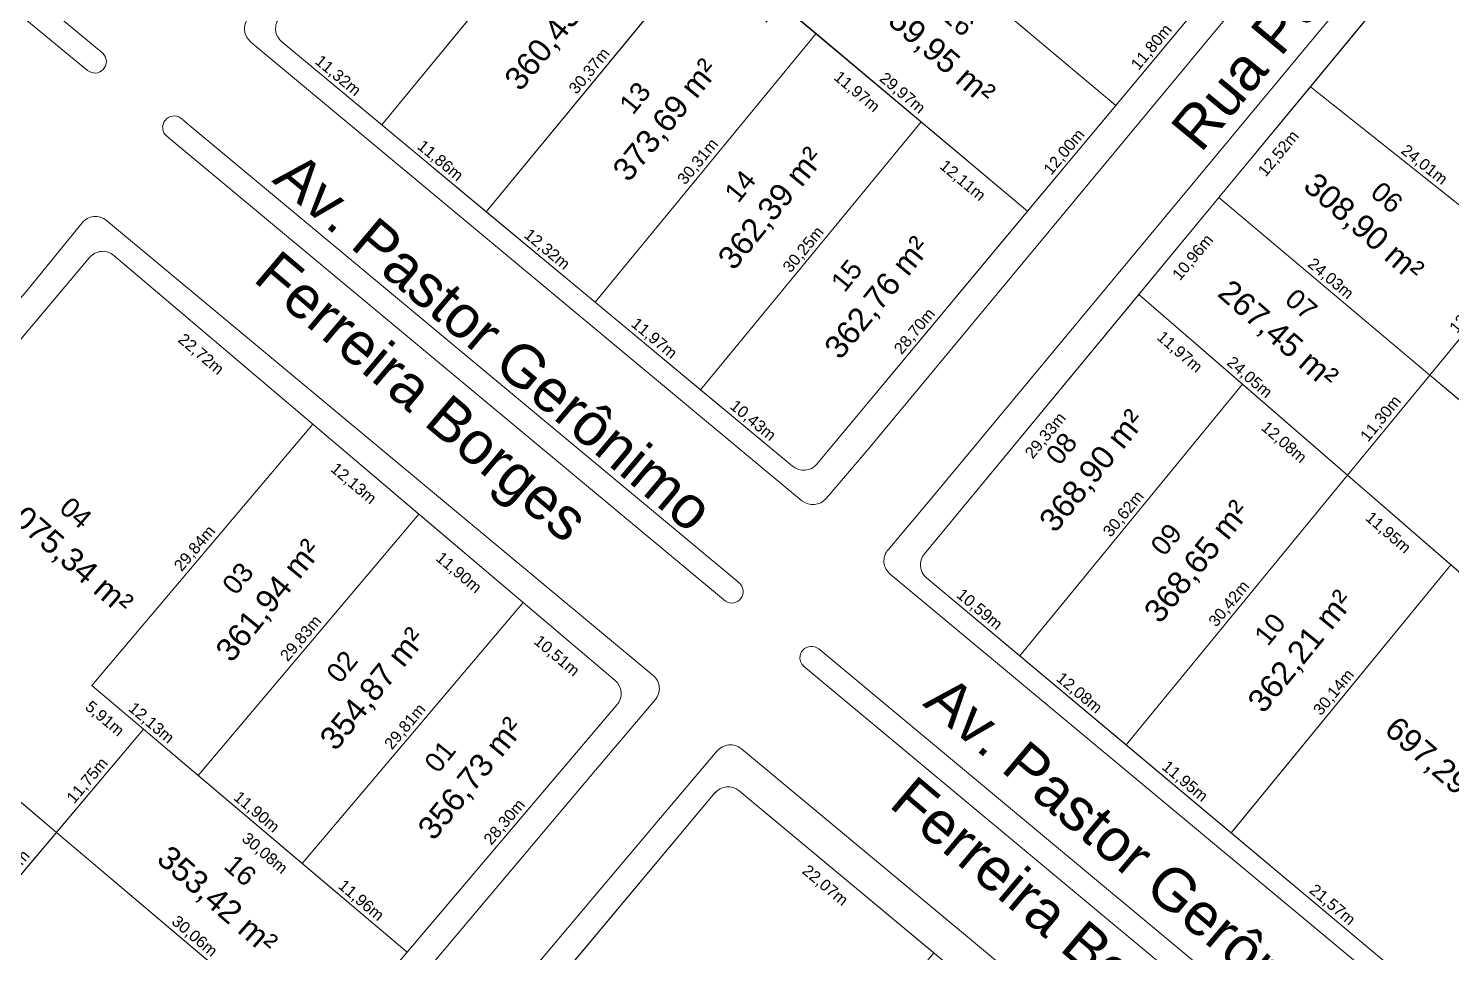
# Model space of a CAD drawing. Header units: metres. Extents: x 3808 to 8215, y 2374 to 6187.
# Drawn here: x 5302.7 to 5426.7, y 3290.5 to 3371 of the extents above; entities that cross this region are included whole.
import ezdxf

# ---------------------------------------------------------------- set-up
doc = ezdxf.new("R2010")
doc.units = ezdxf.units.M
for name, color, linetype in [('Areas Lotes', 1, 'Continuous'), ('Calçada', 8, 'Continuous'), ('COTAS', 7, 'Continuous'), ('Lote', 7, 'Continuous'), ('Nome das Ruas', 7, 'Continuous'), ('Nº Lote', 7, 'Continuous'), ('quadras', 7, 'Continuous')]:
    doc.layers.add(name, color=color, linetype=linetype)
doc.styles.add('Arial', font='arial.ttf')
doc.dimstyles.new('Copy(2) of ISO-25', dxfattribs={"dimtxt": 1, "dimasz": 2.5, "dimexe": 1.25, "dimexo": 0.625, "dimgap": 0.2, "dimtad": 1, "dimtoh": 1, "dimlfac": 1, "dimzin": 1, "dimtxsty": 'Arial', "dimblk": 'NONE', "dimcen": 0, "dimse1": 1, "dimse2": 1, "dimsd1": 1, "dimsd2": 1, "dimclrt": 256, "dimaunit": 1, "dimadec": 3, "dimazin": 0, "dimtfac": 1, "dimtmove": 0, "dimatfit": 3, "dimldrblk": 'NONE', "dimfxl": 1, "dimtolj": 1, "dimtzin": 0, "dimarcsym": 0})

# ---------------------------------------------------------------- blocks, each defined once
blk = doc.blocks.new('*D9013')
at = {"layer": 'Defpoints', "color": 0, "linetype": 'Continuous', "transparency": 16777216}
for p in [(5380.96, 3323.15), (5389.09, 3316.35), (5389.09, 3316.35)]:
    blk.add_point(p, dxfattribs=at)
at = {"layer": 'COTAS', "linetype": 'Continuous', "lineweight": 5, "transparency": 16777216, "insert": (5385.54, 3320.36), "char_height": 1, "attachment_point": 5, "rotation": 320.0508, "style": 'Arial'}
blk.add_mtext('\\A1;10,59m', dxfattribs=at)
blk = doc.blocks.new('_None')
blk = doc.blocks.new('*D9014')
at = {"layer": 'Defpoints', "color": 0, "linetype": 'Continuous', "transparency": 16777216}
for p in [(5389.09, 3316.35), (5398.35, 3308.59), (5398.35, 3308.59)]:
    blk.add_point(p, dxfattribs=at)
at = {"layer": 'COTAS', "linetype": 'Continuous', "lineweight": 5, "transparency": 16777216, "insert": (5394.23, 3313.08), "char_height": 1, "attachment_point": 5, "rotation": 320.0508, "style": 'Arial'}
blk.add_mtext('\\A1;12,08m', dxfattribs=at)
blk = doc.blocks.new('*D9015')
at = {"layer": 'Defpoints', "color": 0, "linetype": 'Continuous', "transparency": 16777216}
for p in [(5398.35, 3308.59), (5407.51, 3300.92), (5407.55, 3300.98)]:
    blk.add_point(p, dxfattribs=at)
at = {"layer": 'COTAS', "linetype": 'Continuous', "lineweight": 5, "transparency": 16777216, "insert": (5403.44, 3305.37), "char_height": 1, "attachment_point": 5, "rotation": 320.0508, "style": 'Arial'}
blk.add_mtext('\\A1;11,95m', dxfattribs=at)
blk = doc.blocks.new('*D9016')
at = {"layer": 'Defpoints', "color": 0, "linetype": 'Continuous', "transparency": 16777216}
for p in [(5407.55, 3300.98), (5424.04, 3287.07), (5424.04, 3287.07)]:
    blk.add_point(p, dxfattribs=at)
at = {"layer": 'COTAS', "linetype": 'Continuous', "lineweight": 5, "transparency": 16777216, "insert": (5416.29, 3294.61), "char_height": 1, "attachment_point": 5, "rotation": 320.0508, "style": 'Arial'}
blk.add_mtext('\\A1;21,57m', dxfattribs=at)
blk = doc.blocks.new('*D9017')
at = {"layer": 'Defpoints', "color": 0, "linetype": 'Continuous', "transparency": 16777216}
for p in [(5444.36, 3308.94), (5444.36, 3308.94), (5426.15, 3287.25)]:
    blk.add_point(p, dxfattribs=at)
at = {"layer": 'COTAS', "linetype": 'Continuous', "lineweight": 5, "transparency": 16777216, "insert": (5434.65, 3298.61), "char_height": 1, "attachment_point": 5, "rotation": 49.9873, "style": 'Arial'}
blk.add_mtext('\\A1;28,32m', dxfattribs=at)
blk = doc.blocks.new('*D9023')
at = {"layer": 'Defpoints', "color": 0, "linetype": 'Continuous', "transparency": 16777216}
for p in [(5399.45, 3347.87), (5401.33, 3346.31), (5380.77, 3325.25)]:
    blk.add_point(p, dxfattribs=at)
at = {"layer": 'COTAS', "linetype": 'Continuous', "lineweight": 5, "transparency": 16777216, "insert": (5391.38, 3335.52), "char_height": 1, "attachment_point": 5, "rotation": 50.4376, "style": 'Arial'}
blk.add_mtext('\\A1;29,33m', dxfattribs=at)
blk = doc.blocks.new('*D9024')
at = {"layer": 'Defpoints', "color": 0, "linetype": 'Continuous', "transparency": 16777216}
for p in [(5406.43, 3356.31), (5408.31, 3354.76), (5399.45, 3347.87)]:
    blk.add_point(p, dxfattribs=at)
at = {"layer": 'COTAS', "linetype": 'Continuous', "lineweight": 5, "transparency": 16777216, "insert": (5404.21, 3351.05), "char_height": 1, "attachment_point": 5, "rotation": 50.4376, "style": 'Arial'}
blk.add_mtext('\\A1;10,96m', dxfattribs=at)
blk = doc.blocks.new('*D9025')
at = {"layer": 'Defpoints', "color": 0, "linetype": 'Continuous', "transparency": 16777216}
for p in [(5414.41, 3365.97), (5416.29, 3364.41), (5406.43, 3356.31)]:
    blk.add_point(p, dxfattribs=at)
at = {"layer": 'COTAS', "linetype": 'Continuous', "lineweight": 5, "transparency": 16777216, "insert": (5411.68, 3360.1), "char_height": 1, "attachment_point": 5, "rotation": 50.4376, "style": 'Arial'}
blk.add_mtext('\\A1;12,52m', dxfattribs=at)
blk = doc.blocks.new('*D9026')
at = {"layer": 'Defpoints', "color": 0, "linetype": 'Continuous', "transparency": 16777216}
for p in [(5437.37, 3393.76), (5439.25, 3392.21), (5414.41, 3365.97)]:
    blk.add_point(p, dxfattribs=at)
at = {"layer": 'COTAS', "linetype": 'Continuous', "lineweight": 5, "transparency": 16777216, "insert": (5427.15, 3378.82), "char_height": 1, "attachment_point": 5, "rotation": 50.4376, "style": 'Arial'}
blk.add_mtext('\\A1;36,05m', dxfattribs=at)
blk = doc.blocks.new('*D9032')
at = {"layer": 'Defpoints', "color": 0, "linetype": 'Continuous', "transparency": 16777216}
for p in [(5408.5, 3340.03), (5408.5, 3340.03), (5389.09, 3316.35)]:
    blk.add_point(p, dxfattribs=at)
at = {"layer": 'COTAS', "linetype": 'Continuous', "lineweight": 5, "transparency": 16777216, "insert": (5398.17, 3328.69), "char_height": 1, "attachment_point": 5, "rotation": 50.6585, "style": 'Arial'}
blk.add_mtext('\\A1;30,62m', dxfattribs=at)
blk = doc.blocks.new('*D9033')
at = {"layer": 'Defpoints', "color": 0, "linetype": 'Continuous', "transparency": 16777216}
for p in [(5417.63, 3332.11), (5417.63, 3332.11), (5398.35, 3308.59)]:
    blk.add_point(p, dxfattribs=at)
at = {"layer": 'COTAS', "linetype": 'Continuous', "lineweight": 5, "transparency": 16777216, "insert": (5407.37, 3320.86), "char_height": 1, "attachment_point": 5, "rotation": 50.6585, "style": 'Arial'}
blk.add_mtext('\\A1;30,42m', dxfattribs=at)
blk = doc.blocks.new('*D9034')
at = {"layer": 'Defpoints', "color": 0, "linetype": 'Continuous', "transparency": 16777216}
for p in [(5424.79, 3340.85), (5424.79, 3340.85), (5417.63, 3332.11)]:
    blk.add_point(p, dxfattribs=at)
at = {"layer": 'COTAS', "linetype": 'Continuous', "lineweight": 5, "transparency": 16777216, "insert": (5420.59, 3336.99), "char_height": 1, "attachment_point": 5, "rotation": 50.6585, "style": 'Arial'}
blk.add_mtext('\\A1;11,30m', dxfattribs=at)
blk = doc.blocks.new('*D9035')
at = {"layer": 'Defpoints', "color": 0, "linetype": 'Continuous', "transparency": 16777216}
for p in [(5433.16, 3351.06), (5433.2, 3351.03), (5424.79, 3340.85)]:
    blk.add_point(p, dxfattribs=at)
at = {"layer": 'COTAS', "linetype": 'Continuous', "lineweight": 5, "transparency": 16777216, "insert": (5428.36, 3346.46), "char_height": 1, "attachment_point": 5, "rotation": 50.6585, "style": 'Arial'}
blk.add_mtext('\\A1;13,20m', dxfattribs=at)
blk = doc.blocks.new('*D9038')
at = {"layer": 'Defpoints', "color": 0, "linetype": 'Continuous', "transparency": 16777216}
for p in [(5426.66, 3324.29), (5426.66, 3324.29), (5407.55, 3300.98)]:
    blk.add_point(p, dxfattribs=at)
at = {"layer": 'COTAS', "linetype": 'Continuous', "lineweight": 5, "transparency": 16777216, "insert": (5416.49, 3313.14), "char_height": 1, "attachment_point": 5, "rotation": 50.6585, "style": 'Arial'}
blk.add_mtext('\\A1;30,14m', dxfattribs=at)
blk = doc.blocks.new('*D9039')
at = {"layer": 'Defpoints', "color": 0, "linetype": 'Continuous', "transparency": 16777216}
for p in [(5399.45, 3347.87), (5408.5, 3340.03), (5406.98, 3338.28)]:
    blk.add_point(p, dxfattribs=at)
at = {"layer": 'COTAS', "linetype": 'Continuous', "lineweight": 5, "transparency": 16777216, "insert": (5402.98, 3342.8), "char_height": 1, "attachment_point": 5, "rotation": 319.086, "style": 'Arial'}
blk.add_mtext('\\A1;11,97m', dxfattribs=at)
blk = doc.blocks.new('*D9040')
at = {"layer": 'Defpoints', "color": 0, "linetype": 'Continuous', "transparency": 16777216}
for p in [(5408.5, 3340.03), (5417.63, 3332.11), (5416.11, 3330.36)]:
    blk.add_point(p, dxfattribs=at)
at = {"layer": 'COTAS', "linetype": 'Continuous', "lineweight": 5, "transparency": 16777216, "insert": (5412.07, 3334.92), "char_height": 1, "attachment_point": 5, "rotation": 319.086, "style": 'Arial'}
blk.add_mtext('\\A1;12,08m', dxfattribs=at)
blk = doc.blocks.new('*D9041')
at = {"layer": 'Defpoints', "color": 0, "linetype": 'Continuous', "transparency": 16777216}
for p in [(5417.63, 3332.11), (5426.66, 3324.29), (5425.14, 3322.53)]:
    blk.add_point(p, dxfattribs=at)
at = {"layer": 'COTAS', "linetype": 'Continuous', "lineweight": 5, "transparency": 16777216, "insert": (5421.15, 3327.05), "char_height": 1, "attachment_point": 5, "rotation": 319.086, "style": 'Arial'}
blk.add_mtext('\\A1;11,95m', dxfattribs=at)
blk = doc.blocks.new('*D9042')
at = {"layer": 'Defpoints', "color": 0, "linetype": 'Continuous', "transparency": 16777216}
for p in [(5426.66, 3324.29), (5444.36, 3308.94), (5442.85, 3307.19)]:
    blk.add_point(p, dxfattribs=at)
at = {"layer": 'COTAS', "linetype": 'Continuous', "lineweight": 5, "transparency": 16777216, "insert": (5434.52, 3315.47), "char_height": 1, "attachment_point": 5, "rotation": 319.086, "style": 'Arial'}
blk.add_mtext('\\A1;23,43m', dxfattribs=at)
blk = doc.blocks.new('*D9043')
at = {"layer": 'Defpoints', "color": 0, "linetype": 'Continuous', "transparency": 16777216}
for p in [(5399.45, 3347.87), (5417.63, 3332.11), (5417.63, 3332.11)]:
    blk.add_point(p, dxfattribs=at)
at = {"layer": 'COTAS', "linetype": 'Continuous', "lineweight": 5, "transparency": 16777216, "insert": (5409.07, 3340.59), "char_height": 1, "attachment_point": 5, "rotation": 319.086, "style": 'Arial'}
blk.add_mtext('\\A1;24,05m', dxfattribs=at)
blk = doc.blocks.new('*D9044')
at = {"layer": 'Defpoints', "color": 0, "linetype": 'Continuous', "transparency": 16777216}
for p in [(5417.63, 3332.11), (5444.36, 3308.94), (5444.36, 3308.94)]:
    blk.add_point(p, dxfattribs=at)
at = {"layer": 'COTAS', "linetype": 'Continuous', "lineweight": 5, "transparency": 16777216, "insert": (5431.52, 3321.13), "char_height": 1, "attachment_point": 5, "rotation": 319.086, "style": 'Arial'}
blk.add_mtext('\\A1;35,38m', dxfattribs=at)
blk = doc.blocks.new('*D9045')
at = {"layer": 'Defpoints', "color": 0, "linetype": 'Continuous', "transparency": 16777216}
for p in [(5406.43, 3356.31), (5424.81, 3340.83), (5424.81, 3340.83)]:
    blk.add_point(p, dxfattribs=at)
at = {"layer": 'COTAS', "linetype": 'Continuous', "lineweight": 5, "transparency": 16777216, "insert": (5416.14, 3349.19), "char_height": 1, "attachment_point": 5, "rotation": 319.8938, "style": 'Arial'}
blk.add_mtext('\\A1;24,03m', dxfattribs=at)
blk = doc.blocks.new('*D9046')
at = {"layer": 'Defpoints', "color": 0, "linetype": 'Continuous', "transparency": 16777216}
for p in [(5424.81, 3340.83), (5451.95, 3317.98), (5451.95, 3317.98)]:
    blk.add_point(p, dxfattribs=at)
at = {"layer": 'COTAS', "linetype": 'Continuous', "lineweight": 5, "transparency": 16777216, "insert": (5438.89, 3330.02), "char_height": 1, "attachment_point": 5, "rotation": 319.8938, "style": 'Arial'}
blk.add_mtext('\\A1;35,48m', dxfattribs=at)
blk = doc.blocks.new('*D9047')
at = {"layer": 'Defpoints', "color": 0, "linetype": 'Continuous', "transparency": 16777216}
for p in [(5414.41, 3365.97), (5433.2, 3351.03), (5433.2, 3351.03)]:
    blk.add_point(p, dxfattribs=at)
at = {"layer": 'COTAS', "linetype": 'Continuous', "lineweight": 5, "transparency": 16777216, "insert": (5424.3, 3359.12), "char_height": 1, "attachment_point": 5, "rotation": 321.5216, "style": 'Arial'}
blk.add_mtext('\\A1;24,01m', dxfattribs=at)
blk = doc.blocks.new('*D1319')
at = {"layer": 'Defpoints', "color": 0, "linetype": 'Continuous', "transparency": 16777216}
for p in [(5324.78, 3369.88), (5333.48, 3362.65), (5333.48, 3362.65)]:
    blk.add_point(p, dxfattribs=at)
at = {"layer": 'COTAS', "linetype": 'Continuous', "lineweight": 5, "transparency": 16777216, "insert": (5329.64, 3366.88), "char_height": 1, "attachment_point": 5, "rotation": 320.2629, "style": 'Arial'}
blk.add_mtext('\\A1;11,32m', dxfattribs=at)
blk = doc.blocks.new('*D1320')
at = {"layer": 'Defpoints', "color": 0, "linetype": 'Continuous', "transparency": 16777216}
for p in [(5333.48, 3362.65), (5342.6, 3355.07), (5342.6, 3355.07)]:
    blk.add_point(p, dxfattribs=at)
at = {"layer": 'COTAS', "linetype": 'Continuous', "lineweight": 5, "transparency": 16777216, "insert": (5338.55, 3359.47), "char_height": 1, "attachment_point": 5, "rotation": 320.2629, "style": 'Arial'}
blk.add_mtext('\\A1;11,86m', dxfattribs=at)
blk = doc.blocks.new('*D1321')
at = {"layer": 'Defpoints', "color": 0, "linetype": 'Continuous', "transparency": 16777216}
for p in [(5342.6, 3355.07), (5352.07, 3347.19), (5352.07, 3347.19)]:
    blk.add_point(p, dxfattribs=at)
at = {"layer": 'COTAS', "linetype": 'Continuous', "lineweight": 5, "transparency": 16777216, "insert": (5347.85, 3351.74), "char_height": 1, "attachment_point": 5, "rotation": 320.2629, "style": 'Arial'}
blk.add_mtext('\\A1;12,32m', dxfattribs=at)
blk = doc.blocks.new('*D1322')
at = {"layer": 'Defpoints', "color": 0, "linetype": 'Continuous', "transparency": 16777216}
for p in [(5352.07, 3347.19), (5361.28, 3339.54), (5361.28, 3339.54)]:
    blk.add_point(p, dxfattribs=at)
at = {"layer": 'COTAS', "linetype": 'Continuous', "lineweight": 5, "transparency": 16777216, "insert": (5357.19, 3343.98), "char_height": 1, "attachment_point": 5, "rotation": 320.2629, "style": 'Arial'}
blk.add_mtext('\\A1;11,97m', dxfattribs=at)
blk = doc.blocks.new('*D1323')
at = {"layer": 'Defpoints', "color": 0, "linetype": 'Continuous', "transparency": 16777216}
for p in [(5361.28, 3339.54), (5369.3, 3332.87), (5369.3, 3332.87)]:
    blk.add_point(p, dxfattribs=at)
at = {"layer": 'COTAS', "linetype": 'Continuous', "lineweight": 5, "transparency": 16777216, "insert": (5365.8, 3336.82), "char_height": 1, "attachment_point": 5, "rotation": 320.2629, "style": 'Arial'}
blk.add_mtext('\\A1;10,43m', dxfattribs=at)
blk = doc.blocks.new('*D1324')
at = {"layer": 'Defpoints', "color": 0, "linetype": 'Continuous', "transparency": 16777216}
for p in [(5389.77, 3355.12), (5389.77, 3355.12), (5371.41, 3333.07)]:
    blk.add_point(p, dxfattribs=at)
at = {"layer": 'COTAS', "linetype": 'Continuous', "lineweight": 5, "transparency": 16777216, "insert": (5379.97, 3344.61), "char_height": 1, "attachment_point": 5, "rotation": 50.2062, "style": 'Arial'}
blk.add_mtext('\\A1;28,70m', dxfattribs=at)
blk = doc.blocks.new('*D1325')
at = {"layer": 'Defpoints', "color": 0, "linetype": 'Continuous', "transparency": 16777216}
for p in [(5397.45, 3364.34), (5397.45, 3364.34), (5389.77, 3355.12)]:
    blk.add_point(p, dxfattribs=at)
at = {"layer": 'COTAS', "linetype": 'Continuous', "lineweight": 5, "transparency": 16777216, "insert": (5393, 3360.24), "char_height": 1, "attachment_point": 5, "rotation": 50.2062, "style": 'Arial'}
blk.add_mtext('\\A1;12,00m', dxfattribs=at)
blk = doc.blocks.new('*D1326')
at = {"layer": 'Defpoints', "color": 0, "linetype": 'Continuous', "transparency": 16777216}
for p in [(5405, 3373.4), (5405, 3373.4), (5397.45, 3364.34)]:
    blk.add_point(p, dxfattribs=at)
at = {"layer": 'COTAS', "linetype": 'Continuous', "lineweight": 5, "transparency": 16777216, "insert": (5400.61, 3369.38), "char_height": 1, "attachment_point": 5, "rotation": 50.2062, "style": 'Arial'}
blk.add_mtext('\\A1;11,80m', dxfattribs=at)
blk = doc.blocks.new('*D1340')
at = {"layer": 'Defpoints', "color": 0, "linetype": 'Continuous', "transparency": 16777216}
for p in [(5361.9, 3378.52), (5371.33, 3370.6), (5369.75, 3368.71)]:
    blk.add_point(p, dxfattribs=at)
at = {"layer": 'COTAS', "linetype": 'Continuous', "lineweight": 5, "transparency": 16777216, "insert": (5365.55, 3373.28), "char_height": 1, "attachment_point": 5, "rotation": 319.9883, "style": 'Arial'}
blk.add_mtext('\\A1;12,32m', dxfattribs=at)
blk = doc.blocks.new('*D1341')
at = {"layer": 'Defpoints', "color": 0, "linetype": 'Continuous', "transparency": 16777216}
for p in [(5371.33, 3370.6), (5380.5, 3362.9), (5378.92, 3361.02)]:
    blk.add_point(p, dxfattribs=at)
at = {"layer": 'COTAS', "linetype": 'Continuous', "lineweight": 5, "transparency": 16777216, "insert": (5374.85, 3365.48), "char_height": 1, "attachment_point": 5, "rotation": 319.9883, "style": 'Arial'}
blk.add_mtext('\\A1;11,97m', dxfattribs=at)
blk = doc.blocks.new('*D1342')
at = {"layer": 'Defpoints', "color": 0, "linetype": 'Continuous', "transparency": 16777216}
for p in [(5380.5, 3362.9), (5389.77, 3355.12), (5388.19, 3353.23)]:
    blk.add_point(p, dxfattribs=at)
at = {"layer": 'COTAS', "linetype": 'Continuous', "lineweight": 5, "transparency": 16777216, "insert": (5384.07, 3357.74), "char_height": 1, "attachment_point": 5, "rotation": 319.9883, "style": 'Arial'}
blk.add_mtext('\\A1;12,11m', dxfattribs=at)
blk = doc.blocks.new('*D1343')
at = {"layer": 'Defpoints', "color": 0, "linetype": 'Continuous', "transparency": 16777216}
for p in [(5352.82, 3386.14), (5352.82, 3386.14), (5333.48, 3362.65)]:
    blk.add_point(p, dxfattribs=at)
at = {"layer": 'COTAS', "linetype": 'Continuous', "lineweight": 5, "transparency": 16777216, "insert": (5342.53, 3374.9), "char_height": 1, "attachment_point": 5, "rotation": 50.5521, "style": 'Arial'}
blk.add_mtext('\\A1;30,43m', dxfattribs=at)
blk = doc.blocks.new('*D1344')
at = {"layer": 'Defpoints', "color": 0, "linetype": 'Continuous', "transparency": 16777216}
for p in [(5361.9, 3378.52), (5361.9, 3378.52), (5342.6, 3355.07)]:
    blk.add_point(p, dxfattribs=at)
at = {"layer": 'COTAS', "linetype": 'Continuous', "lineweight": 5, "transparency": 16777216, "insert": (5351.63, 3367.3), "char_height": 1, "attachment_point": 5, "rotation": 50.5521, "style": 'Arial'}
blk.add_mtext('\\A1;30,37m', dxfattribs=at)
blk = doc.blocks.new('*D1345')
at = {"layer": 'Defpoints', "color": 0, "linetype": 'Continuous', "transparency": 16777216}
for p in [(5371.33, 3370.6), (5371.33, 3370.6), (5352.07, 3347.19)]:
    blk.add_point(p, dxfattribs=at)
at = {"layer": 'COTAS', "linetype": 'Continuous', "lineweight": 5, "transparency": 16777216, "insert": (5361.08, 3359.4), "char_height": 1, "attachment_point": 5, "rotation": 50.5521, "style": 'Arial'}
blk.add_mtext('\\A1;30,31m', dxfattribs=at)
blk = doc.blocks.new('*D1346')
at = {"layer": 'Defpoints', "color": 0, "linetype": 'Continuous', "transparency": 16777216}
for p in [(5380.5, 3362.9), (5380.5, 3362.9), (5361.28, 3339.54)]:
    blk.add_point(p, dxfattribs=at)
at = {"layer": 'COTAS', "linetype": 'Continuous', "lineweight": 5, "transparency": 16777216, "insert": (5370.27, 3351.73), "char_height": 1, "attachment_point": 5, "rotation": 50.5521, "style": 'Arial'}
blk.add_mtext('\\A1;30,25m', dxfattribs=at)
blk = doc.blocks.new('*D1363')
at = {"layer": 'Defpoints', "color": 0, "linetype": 'Continuous', "transparency": 16777216}
for p in [(5366.84, 3374.41), (5389.77, 3355.12), (5389.77, 3355.12)]:
    blk.add_point(p, dxfattribs=at)
at = {"layer": 'COTAS', "linetype": 'Continuous', "lineweight": 5, "transparency": 16777216, "insert": (5378.82, 3365.37), "char_height": 1, "attachment_point": 5, "rotation": 319.9333, "style": 'Arial'}
blk.add_mtext('\\A1;29,97m', dxfattribs=at)
blk = doc.blocks.new('*D1365')
at = {"layer": 'Defpoints', "color": 0, "linetype": 'Continuous', "transparency": 16777216}
for p in [(5374.45, 3383.65), (5397.45, 3364.34), (5397.45, 3364.34)]:
    blk.add_point(p, dxfattribs=at)
at = {"layer": 'COTAS', "linetype": 'Continuous', "lineweight": 5, "transparency": 16777216, "insert": (5386.46, 3374.61), "char_height": 1, "attachment_point": 5, "rotation": 319.9883, "style": 'Arial'}
blk.add_mtext('\\A1;30,04m', dxfattribs=at)
blk = doc.blocks.new('*D1653')
at = {"layer": 'Defpoints', "color": 0, "linetype": 'Continuous', "transparency": 16777216}
for p in [(5362.52, 3304.4), (5364.48, 3302.76), (5336.2, 3272.94)]:
    blk.add_point(p, dxfattribs=at)
at = {"layer": 'COTAS', "linetype": 'Continuous', "lineweight": 5, "transparency": 16777216, "insert": (5350.7, 3287.55), "char_height": 1, "attachment_point": 5, "rotation": 50.0764, "style": 'Arial'}
blk.add_mtext('\\A1;41,02m', dxfattribs=at)
blk = doc.blocks.new('*D1654')
at = {"layer": 'Defpoints', "color": 0, "linetype": 'Continuous', "transparency": 16777216}
for p in [(5364.63, 3304.59), (5381.6, 3290.46), (5380.06, 3288.62)]:
    blk.add_point(p, dxfattribs=at)
at = {"layer": 'COTAS', "linetype": 'Continuous', "lineweight": 5, "transparency": 16777216, "insert": (5372.09, 3296.3), "char_height": 1, "attachment_point": 5, "rotation": 320.2155, "style": 'Arial'}
blk.add_mtext('\\A1;22,07m', dxfattribs=at)
blk = doc.blocks.new('*D1701')
at = {"layer": 'Defpoints', "color": 0, "linetype": 'Continuous', "transparency": 16777216}
for p in [(5335.69, 3290.52), (5335.69, 3290.52), (5328.09, 3281.55)]:
    blk.add_point(p, dxfattribs=at)
at = {"layer": 'COTAS', "linetype": 'Continuous', "lineweight": 5, "transparency": 16777216, "insert": (5331.28, 3286.55), "char_height": 1, "attachment_point": 5, "rotation": 49.7044, "style": 'Arial'}
blk.add_mtext('\\A1;11,75m', dxfattribs=at)
blk = doc.blocks.new('*D1702')
at = {"layer": 'Defpoints', "color": 0, "linetype": 'Continuous', "transparency": 16777216}
for p in [(5354, 3312.1), (5354, 3312.1), (5335.69, 3290.52)]:
    blk.add_point(p, dxfattribs=at)
at = {"layer": 'COTAS', "linetype": 'Continuous', "lineweight": 5, "transparency": 16777216, "insert": (5344.23, 3301.83), "char_height": 1, "attachment_point": 5, "rotation": 49.7044, "style": 'Arial'}
blk.add_mtext('\\A1;28,30m', dxfattribs=at)
blk = doc.blocks.new('*D1708')
at = {"layer": 'Defpoints', "color": 0, "linetype": 'Continuous', "transparency": 16777216}
for p in [(5308.03, 3351.08), (5309.99, 3349.44), (5282.2, 3320.38)]:
    blk.add_point(p, dxfattribs=at)
at = {"layer": 'COTAS', "linetype": 'Continuous', "lineweight": 5, "transparency": 16777216, "insert": (5296.46, 3334.6), "char_height": 1, "attachment_point": 5, "rotation": 49.9214, "style": 'Arial'}
blk.add_mtext('\\A1;40,12m', dxfattribs=at)
blk = doc.blocks.new('*D1709')
at = {"layer": 'Defpoints', "color": 0, "linetype": 'Continuous', "transparency": 16777216}
for p in [(5310.15, 3351.26), (5327.48, 3336.56), (5325.85, 3334.64)]:
    blk.add_point(p, dxfattribs=at)
at = {"layer": 'COTAS', "linetype": 'Continuous', "lineweight": 5, "transparency": 16777216, "insert": (5317.7, 3342.6), "char_height": 1, "attachment_point": 5, "rotation": 319.6957, "style": 'Arial'}
blk.add_mtext('\\A1;22,72m', dxfattribs=at)
blk = doc.blocks.new('*D1710')
at = {"layer": 'Defpoints', "color": 0, "linetype": 'Continuous', "transparency": 16777216}
for p in [(5327.48, 3336.56), (5336.73, 3328.72), (5335.1, 3326.79)]:
    blk.add_point(p, dxfattribs=at)
at = {"layer": 'COTAS', "linetype": 'Continuous', "lineweight": 5, "transparency": 16777216, "insert": (5330.99, 3331.33), "char_height": 1, "attachment_point": 5, "rotation": 319.6957, "style": 'Arial'}
blk.add_mtext('\\A1;12,13m', dxfattribs=at)
blk = doc.blocks.new('*D1711')
at = {"layer": 'Defpoints', "color": 0, "linetype": 'Continuous', "transparency": 16777216}
for p in [(5336.73, 3328.72), (5345.81, 3321.02), (5344.17, 3319.1)]:
    blk.add_point(p, dxfattribs=at)
at = {"layer": 'COTAS', "linetype": 'Continuous', "lineweight": 5, "transparency": 16777216, "insert": (5340.16, 3323.56), "char_height": 1, "attachment_point": 5, "rotation": 319.6957, "style": 'Arial'}
blk.add_mtext('\\A1;11,90m', dxfattribs=at)
blk = doc.blocks.new('*D1712')
at = {"layer": 'Defpoints', "color": 0, "linetype": 'Continuous', "transparency": 16777216}
for p in [(5345.81, 3321.02), (5353.82, 3314.22), (5352.19, 3312.3)]:
    blk.add_point(p, dxfattribs=at)
at = {"layer": 'COTAS', "linetype": 'Continuous', "lineweight": 5, "transparency": 16777216, "insert": (5348.7, 3316.31), "char_height": 1, "attachment_point": 5, "rotation": 319.6957, "style": 'Arial'}
blk.add_mtext('\\A1;10,51m', dxfattribs=at)
blk = doc.blocks.new('*D1725')
at = {"layer": 'Defpoints', "color": 0, "linetype": 'Continuous', "transparency": 16777216}
for p in [(5297.21, 3291.58), (5320.14, 3272.18), (5320.14, 3272.18)]:
    blk.add_point(p, dxfattribs=at)
at = {"layer": 'COTAS', "linetype": 'Continuous', "lineweight": 5, "transparency": 16777216, "insert": (5309.19, 3282.49), "char_height": 1, "attachment_point": 5, "rotation": 319.7599, "style": 'Arial'}
blk.add_mtext('\\A1;30,03m', dxfattribs=at)
blk = doc.blocks.new('*D1726')
at = {"layer": 'Defpoints', "color": 0, "linetype": 'Continuous', "transparency": 16777216}
for p in [(5282.2, 3320.38), (5305.15, 3300.97), (5305.15, 3300.97)]:
    blk.add_point(p, dxfattribs=at)
at = {"layer": 'COTAS', "linetype": 'Continuous', "lineweight": 5, "transparency": 16777216, "insert": (5294.19, 3311.29), "char_height": 1, "attachment_point": 5, "rotation": 319.7599, "style": 'Arial'}
blk.add_mtext('\\A1;30,06m', dxfattribs=at)
blk = doc.blocks.new('*D1727')
at = {"layer": 'Defpoints', "color": 0, "linetype": 'Continuous', "transparency": 16777216}
for p in [(5305.15, 3300.97), (5328.09, 3281.55), (5328.09, 3281.55)]:
    blk.add_point(p, dxfattribs=at)
at = {"layer": 'COTAS', "linetype": 'Continuous', "lineweight": 5, "transparency": 16777216, "insert": (5317.14, 3291.87), "char_height": 1, "attachment_point": 5, "rotation": 319.7599, "style": 'Arial'}
blk.add_mtext('\\A1;30,06m', dxfattribs=at)
blk = doc.blocks.new('*D1731')
at = {"layer": 'Defpoints', "color": 0, "linetype": 'Continuous', "transparency": 16777216}
for p in [(5305.65, 3301.56), (5305.65, 3301.56), (5297.72, 3292.17)]:
    blk.add_point(p, dxfattribs=at)
at = {"layer": 'COTAS', "linetype": 'Continuous', "lineweight": 5, "transparency": 16777216, "insert": (5301.07, 3297.39), "char_height": 1, "attachment_point": 5, "rotation": 49.8127, "style": 'Arial'}
blk.add_mtext('\\A1;12,29m', dxfattribs=at)
blk = doc.blocks.new('*D1732')
at = {"layer": 'Defpoints', "color": 0, "linetype": 'Continuous', "transparency": 16777216}
for p in [(5312.29, 3309.42), (5312.29, 3309.42), (5304.7, 3300.44)]:
    blk.add_point(p, dxfattribs=at)
at = {"layer": 'COTAS', "linetype": 'Continuous', "lineweight": 5, "transparency": 16777216, "insert": (5307.88, 3305.45), "char_height": 1, "attachment_point": 5, "rotation": 49.8127, "style": 'Arial'}
blk.add_mtext('\\A1;11,75m', dxfattribs=at)
blk = doc.blocks.new('*D1733')
at = {"layer": 'Defpoints', "color": 0, "linetype": 'Continuous', "transparency": 16777216}
for p in [(5312.73, 3309.95), (5335.69, 3290.52), (5334.22, 3288.78)]:
    blk.add_point(p, dxfattribs=at)
at = {"layer": 'COTAS', "linetype": 'Continuous', "lineweight": 5, "transparency": 16777216, "insert": (5323.26, 3299.1), "char_height": 1, "attachment_point": 5, "rotation": 319.7599, "style": 'Arial'}
blk.add_mtext('\\A1;30,08m', dxfattribs=at)
blk = doc.blocks.new('*D1734')
at = {"layer": 'Defpoints', "color": 0, "linetype": 'Continuous', "transparency": 16777216}
for p in [(5327.48, 3336.56), (5327.48, 3336.56), (5308.22, 3313.77)]:
    blk.add_point(p, dxfattribs=at)
at = {"layer": 'COTAS', "linetype": 'Continuous', "lineweight": 5, "transparency": 16777216, "insert": (5317.24, 3325.68), "char_height": 1, "attachment_point": 5, "rotation": 49.8127, "style": 'Arial'}
blk.add_mtext('\\A1;29,84m', dxfattribs=at)
blk = doc.blocks.new('*D1735')
at = {"layer": 'Defpoints', "color": 0, "linetype": 'Continuous', "transparency": 16777216}
for p in [(5308.22, 3313.77), (5317.48, 3305.93), (5317.48, 3305.93)]:
    blk.add_point(p, dxfattribs=at)
at = {"layer": 'COTAS', "linetype": 'Continuous', "lineweight": 5, "transparency": 16777216, "insert": (5313.37, 3310.46), "char_height": 1, "attachment_point": 5, "rotation": 319.7599, "style": 'Arial'}
blk.add_mtext('\\A1;12,13m', dxfattribs=at)
blk = doc.blocks.new('*D1736')
at = {"layer": 'Defpoints', "color": 0, "linetype": 'Continuous', "transparency": 16777216}
for p in [(5317.48, 3305.93), (5326.57, 3298.24), (5326.57, 3298.24)]:
    blk.add_point(p, dxfattribs=at)
at = {"layer": 'COTAS', "linetype": 'Continuous', "lineweight": 5, "transparency": 16777216, "insert": (5322.54, 3302.7), "char_height": 1, "attachment_point": 5, "rotation": 319.7599, "style": 'Arial'}
blk.add_mtext('\\A1;11,90m', dxfattribs=at)
blk = doc.blocks.new('*D1737')
at = {"layer": 'Defpoints', "color": 0, "linetype": 'Continuous', "transparency": 16777216}
for p in [(5326.57, 3298.24), (5335.69, 3290.52), (5335.69, 3290.52)]:
    blk.add_point(p, dxfattribs=at)
at = {"layer": 'COTAS', "linetype": 'Continuous', "lineweight": 5, "transparency": 16777216, "insert": (5331.65, 3294.99), "char_height": 1, "attachment_point": 5, "rotation": 319.7599, "style": 'Arial'}
blk.add_mtext('\\A1;11,96m', dxfattribs=at)
blk = doc.blocks.new('*D1738')
at = {"layer": 'Defpoints', "color": 0, "linetype": 'Continuous', "transparency": 16777216}
for p in [(5306.53, 3312.13), (5311.05, 3308.31), (5311.05, 3308.31)]:
    blk.add_point(p, dxfattribs=at)
at = {"layer": 'COTAS', "linetype": 'Continuous', "lineweight": 5, "transparency": 16777216, "insert": (5309.31, 3310.83), "char_height": 1, "attachment_point": 5, "rotation": 319.7599, "style": 'Arial'}
blk.add_mtext('\\A1;5,91m', dxfattribs=at)
blk = doc.blocks.new('*D1739')
at = {"layer": 'Defpoints', "color": 0, "linetype": 'Continuous', "transparency": 16777216}
for p in [(5336.73, 3328.72), (5336.73, 3328.72), (5317.48, 3305.93)]:
    blk.add_point(p, dxfattribs=at)
at = {"layer": 'COTAS', "linetype": 'Continuous', "lineweight": 5, "transparency": 16777216, "insert": (5326.49, 3317.84), "char_height": 1, "attachment_point": 5, "rotation": 49.8127, "style": 'Arial'}
blk.add_mtext('\\A1;29,83m', dxfattribs=at)
blk = doc.blocks.new('*D1740')
at = {"layer": 'Defpoints', "color": 0, "linetype": 'Continuous', "transparency": 16777216}
for p in [(5345.81, 3321.02), (5345.81, 3321.02), (5326.57, 3298.24)]:
    blk.add_point(p, dxfattribs=at)
at = {"layer": 'COTAS', "linetype": 'Continuous', "lineweight": 5, "transparency": 16777216, "insert": (5335.57, 3310.15), "char_height": 1, "attachment_point": 5, "rotation": 49.8127, "style": 'Arial'}
blk.add_mtext('\\A1;29,81m', dxfattribs=at)

msp = doc.modelspace()

# ---------------------------------------------------------------- linework, layer by layer
at = {"layer": 'Calçada', "linetype": 'Continuous', "lineweight": 5}
for p, q in [((5375.921, 3334.44), (5446.129, 3419.072)), ((5451.507, 3414.592), (5381.284, 3329.941)), ((5307.854, 3367.388), (5259.657, 3407.371)), ((5304.798, 3372.532), (5309.218, 3368.847)), ((5322.075, 3369.86), (5370.102, 3329.88)), ((5316.413, 3362.862), (5315.979, 3363.229)), ((5316.357, 3362.91), (5364.249, 3323.042)), ((5315.137, 3361.326), (5314.753, 3361.649)), ((5315.138, 3361.327), (5363.432, 3321.121)), ((5372.206, 3330.063), (5375.921, 3334.44)), ((5381.284, 3329.941), (5377.604, 3325.606)), ((5377.788, 3323.482), (5425.2, 3284.016)), ((5364.249, 3323.039), (5364.631, 3322.716)), ((5419.828, 3276.772), (5371.568, 3316.951)), ((5370.225, 3315.471), (5418.569, 3275.223))]:
    msp.add_line(p, q, dxfattribs=at)
at = {"layer": 'Calçada', "linetype": 'Continuous', "lineweight": 5, "flags": 128}
for points in [[(5307.37, 3354.102, -0.4177746), (5309.494, 3354.31), (5357.138, 3314.65, -0.4170097), (5357.322, 3312.526), (5352.112, 3306.387), (5283.181, 3224.557), (5278.701, 3219.236, -0.4118765), (5276.596, 3219.048), (5271.889, 3222.948), (5232.476, 3256.2), (5229.187, 3258.789, -0.4300369), (5228.988, 3260.957), (5232.906, 3265.419), (5302.681, 3348.328), (5307.37, 3354.102)], [(5362.721, 3308.069, -0.4114229), (5364.824, 3308.251), (5412.343, 3268.695, -0.4152237), (5412.533, 3266.579), (5408.302, 3261.532), (5338.413, 3178.404), (5333.784, 3172.68, -0.4345837), (5331.596, 3172.525), (5328.16, 3175.719), (5289.4, 3208.439), (5284.297, 3212.667, -0.4165545), (5284.107, 3214.789), (5288.536, 3220.048), (5357.458, 3301.868), (5362.721, 3308.069)]]:
    msp.add_lwpolyline(points, format="xyb", dxfattribs=at)
at = {"layer": 'Calçada', "linetype": 'Continuous', "lineweight": 5}
for centre, radius, start, end in [((5323.035, 3371.012), 1.5, 140.92079, 230.22507), ((5309.897, 3368.287), 1.5, 140.32911, 140.37802), ((5308.494, 3368.157), 1, 230.22507, 43.61651), ((5315.393, 3362.418), 1, 54.1515, 230.22507), ((5313.983, 3362.284), 1.5, 320.32895, 320.37819), ((5371.062, 3331.033), 1.5, 230.22507, 319.67862), ((5378.748, 3324.635), 1.5, 139.67862, 230.22507), ((5363.979, 3321.958), 1, 236.79811, 50.22507), ((5365.402, 3322.083), 1.5, 140.32903, 140.37811), ((5370.928, 3316.183), 1, 50.22507, 225.34471), ((5369.521, 3316.052), 1.5, 320.32903, 320.37811)]:
    msp.add_arc(centre, radius, start, end, dxfattribs=at)
at = {"layer": 'Lote', "linetype": 'Continuous', "lineweight": 5}
for p, q in [((5389.773, 3355.117), (5343.236, 3394.182)), ((5333.484, 3362.645), (5352.816, 3386.141)), ((5397.452, 3364.335), (5374.445, 3383.648)), ((5342.602, 3355.065), (5361.898, 3378.517)), ((5352.073, 3347.192), (5371.332, 3370.597)), ((5433.203, 3351.026), (5414.406, 3365.966)), ((5424.81, 3340.834), (5446.081, 3366.665)), ((5361.276, 3339.541), (5380.498, 3362.903)), ((5424.81, 3340.834), (5406.432, 3356.313)), ((5444.364, 3308.943), (5399.453, 3347.866)), ((5417.629, 3332.113), (5424.81, 3340.834)), ((5451.948, 3317.976), (5424.81, 3340.834)), ((5389.085, 3316.346), (5408.497, 3340.027)), ((5308.222, 3313.766), (5327.478, 3336.563)), ((5398.346, 3308.589), (5417.629, 3332.113)), ((5317.483, 3305.929), (5336.73, 3328.716)), ((5407.554, 3300.977), (5426.661, 3324.286)), ((5326.566, 3298.242), (5345.805, 3321.018)), ((5305.148, 3300.969), (5282.205, 3320.385)), ((5308.222, 3313.766), (5312.733, 3309.949)), ((5299.11, 3293.821), (5312.733, 3309.949)), ((5335.693, 3290.519), (5312.733, 3309.949)), ((5305.148, 3300.969), (5328.091, 3281.553))]:
    msp.add_line(p, q, dxfattribs=at)
at = {"layer": 'Lote', "linetype": 'Continuous', "lineweight": 5, "flags": 128}
for points in [[(5324.59, 3372, 0.4158117), (5324.779, 3369.881), (5333.484, 3362.645), (5352.816, 3386.141), (5343.236, 3394.182)], [(5361.276, 3339.541), (5369.295, 3332.875, 0.4139241), (5371.407, 3333.068), (5389.773, 3355.117), (5380.498, 3362.903)], [(5327.478, 3336.563), (5310.152, 3351.259, 0.4153681), (5308.034, 3351.081), (5282.205, 3320.385), (5305.148, 3300.969), (5312.733, 3309.949), (5308.222, 3313.766)], [(5380.771, 3325.253, 0.412238), (5380.964, 3323.148), (5389.085, 3316.346), (5408.497, 3340.027), (5399.453, 3347.866)], [(5407.506, 3300.917), (5424.043, 3287.066, 0.413889), (5426.155, 3287.251), (5444.364, 3308.943), (5426.661, 3324.286)], [(5326.566, 3298.242), (5335.693, 3290.519), (5353.996, 3312.104, 0.4141688), (5353.822, 3314.218), (5345.805, 3321.018)], [(5336.199, 3272.94), (5358.849, 3253.79), (5365.626, 3261.935), (5361.018, 3265.72), (5381.596, 3290.465), (5364.634, 3304.589, 0.4135025), (5362.524, 3304.399)]]:
    msp.add_lwpolyline(points, format="xyb", close=True, dxfattribs=at)
for points in [[(5381.943, 3392.761), (5374.445, 3383.648), (5397.452, 3364.335), (5405.004, 3373.402)], [(5361.898, 3378.517), (5352.816, 3386.141), (5333.484, 3362.645), (5342.602, 3355.065)], [(5374.445, 3383.648), (5366.822, 3374.383), (5389.773, 3355.117), (5397.452, 3364.335)], [(5342.602, 3355.065), (5352.073, 3347.192), (5371.332, 3370.597), (5361.898, 3378.517)], [(5352.073, 3347.192), (5361.276, 3339.541), (5380.498, 3362.903), (5371.332, 3370.597)], [(5424.81, 3340.834), (5433.203, 3351.026), (5414.406, 3365.966), (5406.432, 3356.313)], [(5406.432, 3356.313), (5399.453, 3347.866), (5408.497, 3340.027), (5417.629, 3332.113), (5424.81, 3340.834)], [(5433.203, 3351.026), (5424.81, 3340.834), (5451.948, 3317.976), (5461.087, 3328.863)], [(5424.81, 3340.834), (5417.629, 3332.113), (5444.364, 3308.943), (5451.948, 3317.976)], [(5389.085, 3316.346), (5398.346, 3308.589), (5417.629, 3332.113), (5408.497, 3340.027)], [(5336.73, 3328.716), (5327.478, 3336.563), (5308.222, 3313.766), (5312.733, 3309.949), (5317.483, 3305.929)], [(5426.661, 3324.286), (5417.629, 3332.113), (5398.346, 3308.589), (5407.506, 3300.917)], [(5317.483, 3305.929), (5326.566, 3298.242), (5345.805, 3321.018), (5336.73, 3328.716)], [(5312.733, 3309.949), (5305.148, 3300.969), (5328.091, 3281.553), (5335.693, 3290.519)]]:
    msp.add_lwpolyline(points, close=True, dxfattribs=at)
for points in [[(5449.816, 3371.2), (5455.735, 3378.387), (5437.369, 3393.76), (5414.406, 3365.966), (5433.203, 3351.026), (5446.081, 3366.665)], [(5299.11, 3293.821), (5305.148, 3300.969), (5282.205, 3320.385), (5274.289, 3310.978), (5294.972, 3293.475)], [(5299.457, 3289.679), (5320.14, 3272.176), (5328.091, 3281.553), (5305.148, 3300.969), (5299.11, 3293.821)]]:
    msp.add_lwpolyline(points, dxfattribs=at)
at = {"layer": 'quadras', "linetype": 'Continuous', "lineweight": 5}
for p, q in [((5371.407, 3333.068), (5447.043, 3423.87)), ((5455.422, 3415.612), (5380.771, 3325.253)), ((5324.779, 3369.881), (5369.295, 3332.875)), ((5308.034, 3351.081), (5232.255, 3261.023)), ((5353.822, 3314.218), (5310.152, 3351.259)), ((5380.964, 3323.148), (5424.043, 3287.066)), ((5278.176, 3222.687), (5353.996, 3312.104)), ((5362.524, 3304.399), (5287.642, 3214.916)), ((5408.881, 3267.744), (5364.634, 3304.589))]:
    msp.add_line(p, q, dxfattribs=at)
for centre, start, end in [((5325.738, 3371.035), 139.95043, 230.26288), ((5309.182, 3350.115), 49.69569, 139.92144), ((5370.254, 3334.028), 230.26288, 320.20625), ((5381.927, 3324.298), 140.43757, 230.05084), ((5352.852, 3313.075), 319.70444, 49.69569), ((5363.674, 3303.436), 50.21553, 140.07639)]:
    msp.add_arc(centre, 1.5, start, end, dxfattribs=at)

# ---------------------------------------------------------------- texts
at = {"layer": 'Areas Lotes', "color": 1, "lineweight": 5, "style": 'Arial'}
for s, height, rotation, p in [('360,43 m²', 2.0071, 50.94257, (5345.568, 3365.471)), ('359,95 m²', 2.0071, 318.90341, (5376.306, 3372.556)), ('373,69 m²', 2.0071, 50.94257, (5355.002, 3357.552)), ('362,39 m²', 2.0071, 50.94257, (5364.169, 3349.857)), ('308,90 m²', 2.0071, 318.90341, (5413.669, 3357.131)), ('362,76 m²', 2.0071, 50.94257, (5373.444, 3342.071)), ('267,45 m²', 2.0071, 318.90341, (5406.204, 3347.806)), ('368,90 m²', 2.0071, 50.94257, (5392.168, 3326.981)), ('1.075,34 m²', 2.00712, 318.90341, (5299.421, 3329.634)), ('368,65 m²', 2.0071, 50.94257, (5401.299, 3319.067)), ('361,94 m²', 2.0071, 50.94257, (5320.401, 3315.67)), ('362,21 m²', 2.0071, 50.94257, (5410.331, 3311.24)), ('354,87 m²', 2.0071, 50.94257, (5329.476, 3307.972)), ('356,73 m²', 2.0071, 50.94257, (5338.018, 3300.152)), ('697,29 m²', 2.0071, 318.90341, (5420.74, 3309.73)), ('353,42 m²', 2.0071, 318.90341, (5313.762, 3298.475))]:
    msp.add_text(s, height=height, rotation=rotation, dxfattribs=at).set_placement(p)
at = {"layer": 'Nome das Ruas', "lineweight": 5, "style": 'Arial'}
for s, rotation, p in [('Rua Parnaiba', 50.27315, (5404.856, 3360.115, 190.804)), ('Av. Pastor Gerônimo ', 319.86216, (5323.844, 3357.725, 190.804)), ('Ferreira Borges', 319.86216, (5322.174, 3349.097, 190.804)), ('Av. Pastor Gerônimo ', 319.86216, (5380.552, 3312.092, 190.804)), ('Ferreira Borges', 319.86216, (5377.578, 3303.281, 190.804))]:
    msp.add_text(s, height=3.68425, rotation=rotation, dxfattribs=at).set_placement(p)
at = {"layer": 'Nº Lote', "lineweight": 5, "style": 'Arial'}
for s, rotation, p in [('16', 318.90341, (5382.164, 3371.977, 1.156)), ('13', 50.94257, (5355.373, 3363.426, 1.156)), ('14', 50.94257, (5364.539, 3355.732, 1.156)), ('06', 318.90341, (5419.527, 3356.552, 1.156)), ('15', 50.94257, (5373.814, 3347.946, 1.156)), ('07', 318.90341, (5412.062, 3347.226, 1.156)), ('08', 50.94257, (5392.538, 3332.856, 1.156)), ('04', 318.90341, (5305.279, 3329.055, 1.156)), ('09', 50.94257, (5401.67, 3324.942, 1.156)), ('03', 50.94257, (5320.771, 3321.545, 1.156)), ('10', 50.94257, (5410.702, 3317.115, 1.156)), ('02', 50.94257, (5329.846, 3313.847, 1.156)), ('01', 50.94257, (5338.388, 3306.026, 1.156)), ('16', 318.90341, (5319.62, 3297.896, 1.156))]:
    msp.add_text(s, height=1.706, rotation=rotation, dxfattribs=at).set_placement(p)

# ---------------------------------------------------------------- dimensions: what is measured, and where the dimension line sits
at = {"layer": 'COTAS', "linetype": 'Continuous', "lineweight": 5}
for base, p1, p2, angle, picture, middle in [((5439.251, 3392.206), (5414.406, 3365.966), (5437.369, 3393.76), 230.43757, '*D9026', (5427.152, 3378.819)), ((5369.749, 3368.712), (5361.898, 3378.517), (5371.332, 3370.597), 139.98832, '*D1340', (5365.547, 3373.285)), ((5405.004, 3373.402), (5397.452, 3364.335), (5405.004, 3373.402), 230.20625, '*D1326', (5400.613, 3369.381)), ((5378.915, 3361.017), (5371.332, 3370.597), (5380.498, 3362.903), 139.98832, '*D1341', (5374.847, 3365.478)), ((5416.288, 3364.411), (5406.432, 3356.313), (5414.406, 3365.966), 230.43757, '*D9025', (5411.683, 3360.095)), ((5397.452, 3364.335), (5389.773, 3355.117), (5397.452, 3364.335), 230.20625, '*D1325', (5392.997, 3360.239)), ((5342.602, 3355.065), (5333.484, 3362.645), (5342.602, 3355.065), 140.26288, '*D1320', (5338.555, 3359.471)), ((5388.19, 3353.231), (5380.498, 3362.903), (5389.773, 3355.117), 139.98832, '*D1342', (5384.068, 3357.738)), ((5408.313, 3354.759), (5399.453, 3347.866), (5406.432, 3356.313), 230.43757, '*D9024', (5404.206, 3351.045)), ((5352.073, 3347.192), (5342.602, 3355.065), (5352.073, 3347.192), 140.26288, '*D1321', (5347.849, 3351.744)), ((5309.99, 3349.435), (5282.205, 3320.385), (5308.034, 3351.081), 229.92144, '*D1708', (5296.462, 3334.603)), ((5433.16, 3351.061), (5424.79, 3340.85), (5433.203, 3351.026), 230.65852, '*D9035', (5428.356, 3346.463)), ((5361.276, 3339.541), (5352.073, 3347.192), (5361.276, 3339.541), 140.26288, '*D1322', (5357.187, 3343.982)), ((5424.79, 3340.85), (5417.629, 3332.113), (5424.79, 3340.85), 230.65852, '*D9034', (5420.59, 3336.99)), ((5369.295, 3332.875), (5361.276, 3339.541), (5369.295, 3332.875), 140.26288, '*D1323', (5365.798, 3336.824)), ((5416.11, 3330.361), (5408.497, 3340.027), (5417.629, 3332.113), 139.08598, '*D9040', (5412.069, 3334.924)), ((5335.099, 3326.793), (5327.478, 3336.563), (5336.73, 3328.716), 139.69569, '*D1710', (5330.992, 3331.328)), ((5425.142, 3322.534), (5417.629, 3332.113), (5426.661, 3324.286), 139.08598, '*D9041', (5421.151, 3327.053)), ((5344.175, 3319.096), (5336.73, 3328.716), (5345.805, 3321.018), 139.69569, '*D1711', (5340.155, 3323.555)), ((5442.846, 3307.191), (5426.661, 3324.286), (5444.364, 3308.943), 139.08598, '*D9042', (5434.519, 3315.467)), ((5352.191, 3312.296), (5345.805, 3321.018), (5353.822, 3314.218), 139.69569, '*D1712', (5348.701, 3316.307)), ((5398.346, 3308.589), (5389.085, 3316.346), (5398.346, 3308.589), 140.05084, '*D9014', (5394.23, 3313.082)), ((5353.996, 3312.104), (5335.693, 3290.519), (5353.996, 3312.104), 229.70444, '*D1702', (5344.233, 3301.83)), ((5312.288, 3309.421), (5304.703, 3300.442), (5312.288, 3309.421), 229.81268, '*D1732', (5307.884, 3305.448)), ((5407.505, 3300.918), (5398.346, 3308.589), (5407.554, 3300.977), 140.05084, '*D9015', (5403.44, 3305.368)), ((5326.566, 3298.242), (5317.483, 3305.929), (5326.566, 3298.242), 139.75994, '*D1736', (5322.542, 3302.697)), ((5364.48, 3302.762), (5336.199, 3272.94), (5362.524, 3304.399), 230.07639, '*D1653', (5350.703, 3287.546)), ((5305.652, 3301.565), (5297.719, 3292.173), (5305.652, 3301.565), 229.81268, '*D1731', (5301.073, 3297.385)), ((5424.043, 3287.066), (5407.554, 3300.977), (5424.043, 3287.066), 140.05084, '*D9016', (5416.288, 3294.606)), ((5335.693, 3290.519), (5326.566, 3298.242), (5335.693, 3290.519), 139.75994, '*D1737', (5331.647, 3294.992)), ((5335.693, 3290.519), (5328.091, 3281.553), (5335.693, 3290.519), 229.70444, '*D1701', (5331.281, 3286.554))]:
    dim = msp.add_linear_dim(base=base, p1=p1, p2=p2, angle=angle, dimstyle='Copy(2) of ISO-25', override={"dimpost": 'm', "dimtmove": 1}, dxfattribs=at)
    dim.commit()
    dim.dimension.update_dxf_attribs({"geometry": picture, "text_midpoint": middle})
for p1, p2, distance, picture, middle in [((5333.484, 3362.645), (5352.816, 3386.141), 0, '*D1343', (5342.531, 3374.902)), ((5374.445, 3383.648), (5397.452, 3364.335), 0, '*D1365', (5386.463, 3374.605)), ((5342.602, 3355.065), (5361.898, 3378.517), 0, '*D1344', (5351.631, 3367.3)), ((5366.84, 3374.405), (5389.773, 3355.117), 0, '*D1363', (5378.822, 3365.374)), ((5352.073, 3347.192), (5371.332, 3370.597), 0, '*D1345', (5361.084, 3359.403)), ((5324.779, 3369.881), (5333.484, 3362.645), 0, '*D1319', (5329.644, 3366.879)), ((5414.406, 3365.966), (5433.203, 3351.026), 0, '*D9047', (5424.303, 3359.123)), ((5361.276, 3339.541), (5380.498, 3362.903), 0, '*D1346', (5370.268, 3351.731)), ((5406.432, 3356.313), (5424.81, 3340.834), 0, '*D9045', (5416.137, 3349.186)), ((5371.407, 3333.068), (5389.773, 3355.117), 0, '*D1324', (5379.975, 3344.605)), ((5310.152, 3351.259), (5327.478, 3336.563), -2.521, '*D1709', (5317.702, 3342.599)), ((5380.771, 3325.253), (5399.453, 3347.866), -2.441, '*D9023', (5391.376, 3335.515)), ((5399.453, 3347.866), (5408.497, 3340.027), -2.319, '*D9039', (5402.981, 3342.8)), ((5399.453, 3347.866), (5417.629, 3332.113), 0, '*D9043', (5409.065, 3340.595)), ((5424.81, 3340.834), (5451.948, 3317.976), 0, '*D9046', (5438.895, 3330.018)), ((5389.085, 3316.346), (5408.497, 3340.027), 0, '*D9032', (5398.172, 3328.694)), ((5308.222, 3313.766), (5327.478, 3336.563), 0, '*D1734', (5317.238, 3325.681)), ((5398.346, 3308.589), (5417.629, 3332.113), 0, '*D9033', (5407.368, 3320.859)), ((5417.629, 3332.113), (5444.364, 3308.943), 0, '*D9044', (5431.521, 3321.133)), ((5317.483, 3305.929), (5336.73, 3328.716), 0, '*D1739', (5326.495, 3317.839)), ((5407.554, 3300.977), (5426.661, 3324.286), 0, '*D9038', (5416.488, 3313.139)), ((5380.964, 3323.148), (5389.085, 3316.346), 0, '*D9013', (5385.539, 3320.361)), ((5326.566, 3298.242), (5345.805, 3321.018), 0, '*D1740', (5335.574, 3310.147)), ((5282.205, 3320.385), (5305.148, 3300.969), 0, '*D1726', (5294.194, 3311.288)), ((5308.222, 3313.766), (5317.483, 3305.929), 0, '*D1735', (5313.37, 3310.459)), ((5306.535, 3312.128), (5311.045, 3308.31), 0, '*D1738', (5309.307, 3310.83)), ((5312.733, 3309.949), (5335.693, 3290.519), -2.28, '*D1733', (5323.257, 3299.104)), ((5426.155, 3287.251), (5444.364, 3308.943), 0, '*D9017', (5434.646, 3298.612)), ((5364.634, 3304.589), (5381.596, 3290.465), -2.404, '*D1654', (5372.089, 3296.295)), ((5305.148, 3300.969), (5328.091, 3281.553), 0, '*D1727', (5317.137, 3291.873)), ((5297.215, 3291.577), (5320.14, 3272.176), 0, '*D1725', (5309.195, 3282.488))]:
    dim = msp.add_aligned_dim(p1=p1, p2=p2, distance=distance, dimstyle='Copy(2) of ISO-25', override={"dimpost": 'm'}, dxfattribs=at)
    dim.commit()
    dim.dimension.update_dxf_attribs({"geometry": picture, "text_midpoint": middle})

doc.saveas('drawing.dxf')
